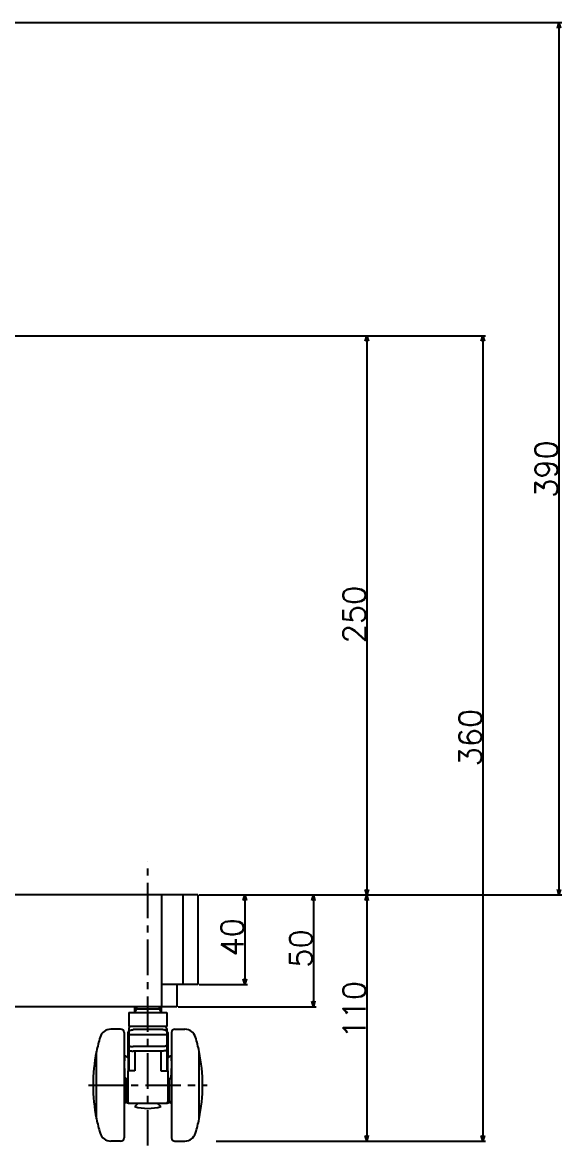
# Model space of a CAD drawing. Extents: x -32 to 1376, y -8 to 1247.
# Drawn here: x 1134 to 1376, y 50 to 552 of the extents above; entities that cross this region are included whole.
import ezdxf

# ---------------------------------------------------------------- set-up
doc = ezdxf.new("R2010")
doc.units = 0
doc.header["$LTSCALE"] = 0.5
doc.header["$PDMODE"] = 35
doc.linetypes.add('CENTER', pattern=[50.8, 31.75, -6.35, 6.35, -6.35])
doc.layers.get('0').update_dxf_attribs({"linetype": 'CONTINUOUS'})
doc.layers.get('DEFPOINTS').update_dxf_attribs({"linetype": 'CONTINUOUS'})
doc.layers.add('CENTER', color=1, linetype='CENTER')
doc.layers.add('後で消してね', color=7, linetype='CONTINUOUS')
doc.styles.get("Standard").update_dxf_attribs({"font": 'txt.shx', "height": 10, "bigfont": 'bigfont.shx'})
doc.dimstyles.get("Standard").update_dxf_attribs({"dimtxt": 10, "dimasz": 5, "dimexe": 5, "dimexo": 5, "dimgap": 5, "dimtad": 2, "dimblk": 'OPEN30', "dimcen": 10, "dimazin": 3, "dimtfac": 1, "dimtmove": 0, "dimatfit": 3})

# ---------------------------------------------------------------- blocks, each defined once
blk = doc.blocks.new('_OPEN30')
at = {"color": 0, "linetype": 'BYBLOCK'}
for p, q in [((-1, 0.27), (0, 0)), ((0, 0), (-1, -0.27)), ((0, 0), (-1, 0))]:
    blk.add_line(p, q, dxfattribs=at)
blk = doc.blocks.new('*U100')
at = {"layer": '後で消してね', "color": 137, "linetype": 'CONTINUOUS'}
blk.add_text('110', height=10, rotation=90, dxfattribs=at).set_placement((1287.04, 97.38))
blk = doc.blocks.new('*D4')
at = {"layer": 'DEFPOINTS', "color": 0, "linetype": 'CONTINUOUS'}
for p in [(1212.03, 161.55), (1219.63, 51.55), (1287.66, 51.55)]:
    blk.add_point(p, dxfattribs=at)
at = {"layer": '後で消してね', "color": 137, "linetype": 'CONTINUOUS'}
for p, q in [((1212.66, 161.55), (1288.91, 161.55)), ((1287.66, 159.05), (1287.66, 54.05)), ((1220.25, 51.55), (1288.91, 51.55))]:
    blk.add_line(p, q, dxfattribs=at)
at = {"color": 7, "linetype": 'CONTINUOUS'}
blk.add_blockref('*U100', (0, 0), dxfattribs=at)
at = {"layer": '後で消してね', "color": 137, "linetype": 'CONTINUOUS', "xscale": 2.5, "yscale": 2.5, "zscale": 2.5}
for p, rotation in [((1287.66, 161.55), 90), ((1287.66, 51.55), 270)]:
    blk.add_blockref('_OPEN30', p, dxfattribs=dict(at, rotation=rotation))
blk = doc.blocks.new('*U101')
at = {"layer": '後で消してね', "color": 137, "linetype": 'CONTINUOUS'}
blk.add_text('360', height=10, rotation=90, dxfattribs=at).set_placement((1338.94, 219.05))
blk = doc.blocks.new('*D5')
at = {"layer": 'DEFPOINTS', "color": 0, "linetype": 'CONTINUOUS'}
for p in [(971.66, 411.55), (1219.63, 51.55), (1339.56, 51.55)]:
    blk.add_point(p, dxfattribs=at)
at = {"layer": '後で消してね', "color": 137, "linetype": 'CONTINUOUS'}
for p, q in [((972.28, 411.55), (1340.81, 411.55)), ((1339.56, 409.05), (1339.56, 54.05)), ((1220.25, 51.55), (1340.81, 51.55))]:
    blk.add_line(p, q, dxfattribs=at)
at = {"color": 7, "linetype": 'CONTINUOUS'}
blk.add_blockref('*U101', (0, 0), dxfattribs=at)
at = {"layer": '後で消してね', "color": 137, "linetype": 'CONTINUOUS', "xscale": 2.5, "yscale": 2.5, "zscale": 2.5}
for p, rotation in [((1339.56, 411.55), 90), ((1339.56, 51.55), 270)]:
    blk.add_blockref('_OPEN30', p, dxfattribs=dict(at, rotation=rotation))
blk = doc.blocks.new('*U111')
at = {"layer": '後で消してね', "color": 137, "linetype": 'CONTINUOUS'}
blk.add_text('390', height=10, rotation=90, dxfattribs=at).set_placement((1372.98, 339.05))
blk = doc.blocks.new('*D11')
at = {"layer": 'DEFPOINTS', "color": 0, "linetype": 'CONTINUOUS'}
for p in [(982.76, 551.55), (1212.03, 161.55), (1373.61, 161.55)]:
    blk.add_point(p, dxfattribs=at)
at = {"layer": '後で消してね', "color": 137, "linetype": 'CONTINUOUS'}
for p, q in [((983.38, 551.55), (1374.86, 551.55)), ((1373.61, 549.05), (1373.61, 164.05)), ((1212.66, 161.55), (1374.86, 161.55))]:
    blk.add_line(p, q, dxfattribs=at)
at = {"color": 7, "linetype": 'CONTINUOUS'}
blk.add_blockref('*U111', (0, 0), dxfattribs=at)
at = {"layer": '後で消してね', "color": 137, "linetype": 'CONTINUOUS', "xscale": 2.5, "yscale": 2.5, "zscale": 2.5}
for p, rotation in [((1373.61, 551.55), 90), ((1373.61, 161.55), 270)]:
    blk.add_blockref('_OPEN30', p, dxfattribs=dict(at, rotation=rotation))
blk = doc.blocks.new('*U119')
at = {"layer": '後で消してね', "color": 137, "linetype": 'CONTINUOUS'}
blk.add_text('250', height=10, rotation=90, dxfattribs=at).set_placement((1287.05, 274.05))
blk = doc.blocks.new('*D78')
at = {"layer": 'DEFPOINTS', "color": 0, "linetype": 'CONTINUOUS'}
for p in [(971.66, 411.55), (1212.14, 161.55), (1287.68, 161.55)]:
    blk.add_point(p, dxfattribs=at)
at = {"layer": '後で消してね', "color": 137, "linetype": 'CONTINUOUS'}
for p, q in [((972.28, 411.55), (1288.93, 411.55)), ((1287.68, 409.05), (1287.68, 164.05)), ((1212.76, 161.55), (1288.93, 161.55))]:
    blk.add_line(p, q, dxfattribs=at)
at = {"color": 7, "linetype": 'CONTINUOUS'}
blk.add_blockref('*U119', (0, 0), dxfattribs=at)
at = {"layer": '後で消してね', "color": 137, "linetype": 'CONTINUOUS', "xscale": 2.5, "yscale": 2.5, "zscale": 2.5}
for p, rotation in [((1287.68, 411.55), 90), ((1287.68, 161.55), 270)]:
    blk.add_blockref('_OPEN30', p, dxfattribs=dict(at, rotation=rotation))
blk = doc.blocks.new('*U124')
at = {"layer": '後で消してね', "color": 137, "linetype": 'CONTINUOUS'}
blk.add_text('40', height=10, rotation=90, dxfattribs=at).set_placement((1232.48, 134.05))
blk = doc.blocks.new('*D81')
at = {"layer": 'DEFPOINTS', "color": 0, "linetype": 'CONTINUOUS'}
for p in [(1212.14, 161.55), (1212.14, 121.55), (1233.11, 121.55)]:
    blk.add_point(p, dxfattribs=at)
at = {"layer": '後で消してね', "color": 137, "linetype": 'CONTINUOUS'}
for p, q in [((1212.76, 161.55), (1234.36, 161.55)), ((1233.11, 159.05), (1233.11, 124.05)), ((1212.76, 121.55), (1234.36, 121.55))]:
    blk.add_line(p, q, dxfattribs=at)
at = {"color": 7, "linetype": 'CONTINUOUS'}
blk.add_blockref('*U124', (0, 0), dxfattribs=at)
at = {"layer": '後で消してね', "color": 137, "linetype": 'CONTINUOUS', "xscale": 2.5, "yscale": 2.5, "zscale": 2.5}
for p, rotation in [((1233.11, 161.55), 90), ((1233.11, 121.55), 270)]:
    blk.add_blockref('_OPEN30', p, dxfattribs=dict(at, rotation=rotation))
blk = doc.blocks.new('*U125')
at = {"layer": '後で消してね', "color": 137, "linetype": 'CONTINUOUS'}
blk.add_text('50', height=10, rotation=90, dxfattribs=at).set_placement((1263.17, 129.05))
blk = doc.blocks.new('*D17')
at = {"layer": 'DEFPOINTS', "color": 0, "linetype": 'CONTINUOUS'}
for p in [(1212.14, 161.55), (1202.63, 111.55), (1263.79, 111.55)]:
    blk.add_point(p, dxfattribs=at)
at = {"layer": '後で消してね', "color": 137, "linetype": 'CONTINUOUS'}
for p, q in [((1212.76, 161.55), (1265.04, 161.55)), ((1263.79, 159.05), (1263.79, 114.05)), ((1203.25, 111.55), (1265.04, 111.55))]:
    blk.add_line(p, q, dxfattribs=at)
at = {"color": 7, "linetype": 'CONTINUOUS'}
blk.add_blockref('*U125', (0, 0), dxfattribs=at)
at = {"layer": '後で消してね', "color": 137, "linetype": 'CONTINUOUS', "xscale": 2.5, "yscale": 2.5, "zscale": 2.5}
for p, rotation in [((1263.79, 161.55), 90), ((1263.79, 111.55), 270)]:
    blk.add_blockref('_OPEN30', p, dxfattribs=dict(at, rotation=rotation))

msp = doc.modelspace()

# ---------------------------------------------------------------- linework, layer by layer
at = {"color": 7, "linetype": 'CONTINUOUS'}
for p, q in [((1212.13813526, 161.54915572), (699.37769471, 161.54915572)), ((1195.82919621, 161.54915572), (1195.82919621, 111.54915572)), ((1205.33976138, 161.54915572), (1205.33976138, 121.54915572)), ((1212.13813526, 161.54915572), (1212.13813526, 121.54915572)), ((1212.13763526, 121.54915572), (1195.82869621, 121.54915572)), ((1202.62757009, 121.54915572), (1202.62757009, 111.54915572)), ((1202.62757009, 111.54915572), (708.88825988, 111.54915572)), ((1183.71781799, 111.54915572), (1183.71781799, 109.04915572)), ((1183.71781799, 110.68940784), (1195.71781799, 110.68940784)), ((1195.71781799, 111.54915572), (1195.71781799, 109.04915572)), ((1181.21781799, 109.04915572), (1198.21781799, 109.04915572)), ((1181.21781799, 109.04915572), (1181.21781799, 102.74915572)), ((1198.21781799, 109.04915572), (1198.21781799, 102.74915572)), ((1177.56781799, 101.54915572), (1173.14998763, 101.54915572)), ((1198.21781799, 102.74915572), (1181.21781799, 102.74915572)), ((1181.21781799, 101.74915572), (1181.21781799, 100.54915572)), ((1181.26568527, 100.54915572), (1181.21781799, 100.54915572)), ((1196.21781799, 101.35481222), (1183.21781799, 101.35481222)), ((1198.1699507, 100.54915572), (1198.21781799, 100.54915572)), ((1198.21781799, 101.74915572), (1198.21781799, 100.54915572)), ((1201.86781799, 101.54915572), (1206.28564834, 101.54915572)), ((1179.06781799, 100.04915572), (1179.06781799, 53.04915572)), ((1180.71781799, 100.04915572), (1180.71781799, 88.70527238)), ((1180.71781799, 95.46768209), (1181.21781799, 95.46768209)), ((1181.21781799, 100.32193623), (1181.21781799, 82.97195334)), ((1181.21781799, 99.22783414), (1198.21781799, 99.22783414)), ((1198.21781799, 100.32193623), (1198.21781799, 82.97195334)), ((1198.71781799, 95.46768209), (1198.21781799, 95.46768209)), ((1198.71781799, 100.04915572), (1198.71781799, 88.70527238)), ((1200.36781799, 100.04915572), (1200.36781799, 53.04915572)), ((1166.76781799, 91.54915572), (1166.74733468, 91.54915572)), ((1166.76781799, 61.44915572), (1166.76781799, 91.64915572)), ((1180.71781799, 94.38081431), (1181.21781799, 94.38081431)), ((1196.24741721, 93.74979213), (1183.18821876, 93.74979213)), ((1196.24741721, 91.76113236), (1183.18821876, 91.76113236)), ((1183.96781799, 91.76113236), (1183.96781799, 82.97195334)), ((1195.46781799, 91.76113236), (1195.46781799, 82.97195334)), ((1198.71781799, 94.38081431), (1198.21781799, 94.38081431)), ((1212.66781799, 61.44915572), (1212.66781799, 91.64915572)), ((1212.66781799, 91.54915572), (1212.6883013, 91.54915572)), ((1179.21781799, 87.38120653), (1179.06781799, 87.38120653)), ((1179.21781799, 89.14241196), (1179.21781799, 87.38120653)), ((1179.21781799, 89.14241196), (1179.21781799, 87.38120653)), ((1179.88246664, 89.4423471), (1180.91781799, 88.52880179)), ((1180.91781799, 88.52880179), (1180.91781799, 82.97195334)), ((1181.21781799, 88.52880179), (1180.91781799, 88.52880179)), ((1198.21781799, 88.52880179), (1198.51781799, 88.52880179)), ((1199.55316933, 89.4423471), (1198.51781799, 88.52880179)), ((1198.51781799, 88.52880179), (1198.51781799, 82.97195334)), ((1200.21781799, 89.14241196), (1200.21781799, 87.38120653)), ((1200.21781799, 89.14241196), (1200.21781799, 87.38120653)), ((1200.21781799, 87.38120653), (1200.36781799, 87.38120653)), ((1179.06781799, 83.91710491), (1179.21781799, 83.91710491)), ((1179.21781799, 83.31710491), (1179.06781799, 83.31710491)), ((1179.21781799, 83.91710491), (1179.21781799, 80.74641272)), ((1179.21781799, 80.06950965), (1179.21781799, 81.06950965)), ((1180.71781799, 82.97195334), (1180.71781799, 69.04915572)), ((1183.96781799, 82.97195334), (1180.71781799, 82.97195334)), ((1195.46781799, 82.97195334), (1198.71781799, 82.97195334)), ((1198.71781799, 82.97195334), (1198.71781799, 69.04915572)), ((1200.21781799, 83.91710491), (1200.21781799, 80.74641272)), ((1200.36781799, 83.91710491), (1200.21781799, 83.91710491)), ((1200.21781799, 83.31710491), (1200.36781799, 83.31710491)), ((1200.21781799, 80.06950965), (1200.21781799, 81.06950965)), ((1180.71781799, 78.21656847), (1179.21781799, 80.06950965)), ((1179.72538553, 79.62165593), (1180.71781799, 78.74598024)), ((1180.06781799, 69.54915572), (1180.06781799, 79.01950965)), ((1198.71781799, 78.21656847), (1200.21781799, 80.06950965)), ((1199.71025044, 79.62165593), (1198.71781799, 78.74598024)), ((1199.36781799, 69.54915572), (1199.36781799, 79.01950965)), ((1181.06781799, 68.54915572), (1198.36781799, 68.54915572)), ((1183.86158098, 66.94291871), (1185.46781799, 68.54915572)), ((1193.96781799, 68.54915572), (1195.574055, 66.94291871)), ((1177.56781799, 51.54915572), (1173.14998763, 51.54915572)), ((1201.86781799, 51.54915572), (1206.28564834, 51.54915572))]:
    msp.add_line(p, q, dxfattribs=at)
at = {"color": 3, "linetype": 'CONTINUOUS'}
for p, q in [((1184.66481799, 110.68940784), (1183.71781799, 109.04915572)), ((1184.66481799, 111.54915572), (1184.66481799, 110.68940784)), ((1194.77081799, 111.54915572), (1194.77081799, 110.68940784)), ((1194.77081799, 110.68940784), (1195.71781799, 109.04915572))]:
    msp.add_line(p, q, dxfattribs=at)
at = {"color": 7, "linetype": 'CONTINUOUS'}
for points in [[(1181.21781799, 100.32193623, -0.1706262353), (1181.34167942, 100.6743305, -0.1049048074), (1181.80360442, 101.05228985, -0.0665911437), (1182.41014589, 101.26939166, -0.0527336653), (1183.21781799, 101.35481222, -0.0527336653)], [(1198.21781799, 100.32193623, 0.1706262353), (1198.09395656, 100.6743305, 0.1049048074), (1197.63203155, 101.05228985, 0.0665911437), (1197.02549008, 101.26939166, 0.0527336653), (1196.21781799, 101.35481222, 0.0527336653)], [(1181.21781799, 94.4000869, 0.2283570757), (1181.31407344, 94.20032074, 0.0887293488), (1181.79493501, 93.94025906, 0.0457605757), (1182.38088173, 93.80471964, 0.0339784356), (1183.18821876, 93.74979213, 0.0339784356)], [(1181.21781799, 92.41142713, 0.2283570757), (1181.31407344, 92.21166098, 0.0887293488), (1181.79493501, 91.95159929, 0.0457605757), (1182.38088173, 91.81605988, 0.0339784356), (1183.18821876, 91.76113236, 0.0339784356)], [(1198.21781799, 94.4000869, -0.2283570757), (1198.12156253, 94.20032074, -0.0887293488), (1197.64070096, 93.94025906, -0.0457605757), (1197.05475425, 93.80471964, -0.0339784356), (1196.24741721, 93.74979213, -0.0339784356)], [(1198.21781799, 92.41142713, -0.2283570757), (1198.12156253, 92.21166098, -0.0887293488), (1197.64070096, 91.95159929, -0.0457605757), (1197.05475425, 91.81605988, -0.0339784356), (1196.24741721, 91.76113236, -0.0339784356)]]:
    msp.add_lwpolyline(points, format="xyb", dxfattribs=at)
for centre, radius, start, end in [((1173.14998763, 96.54915572), 5, 90, 163.398450401), ((1177.56781799, 100.04915572), 1.5, 0, 90), ((1181.21781799, 100.04915572), 0.5, 90, 180), ((1182.21781799, 101.74915572), 1, 90, 180), ((1197.21781799, 101.74915572), 1, 0, 90), ((1198.21781799, 100.04915572), 0.5, 0, 90), ((1201.86781799, 100.04915572), 1.5, 90, 180), ((1206.28564834, 96.54915572), 5, 16.601549599, 90), ((1240.23202696, 76.54915572), 75, 163.398450401, 168.3850604308), ((1139.20360901, 76.54915572), 75, 11.6149395692, 16.601549599), ((1240.23202696, 76.54915572), 75, 168.4630409672, 191.5369590328), ((1139.20360901, 76.54915572), 75, 348.4630409672, 11.5369590328), ((1179.61781799, 89.14241196), 0.4, 48.576334375, 180), ((1199.81781799, 89.14241196), 0.4, 0, 131.423665625), ((1180.71781799, 80.74641272), 1.5, 180, 228.576334375), ((1198.71781799, 80.74641272), 1.5, 311.423665625, 0), ((1179.06781799, 69.54915572), 1, 270, 0), ((1181.06781799, 69.54915572), 1, 180, 270), ((1181.21781799, 69.04915572), 0.5, 180, 270), ((1189.71781799, 88.14915572), 22, 254.562171188, 285.437828812), ((1198.21781799, 69.04915572), 0.5, 270, 0), ((1198.36781799, 69.54915572), 1, 270, 0), ((1200.36781799, 69.54915572), 1, 180, 270), ((1240.23202696, 76.54915572), 75, 191.6149395691, 196.601549599), ((1139.20360901, 76.54915572), 75, 343.398450401, 348.3850604309), ((1173.14998763, 56.54915572), 5, 196.601549599, 270), ((1177.56781799, 53.04915572), 1.5, 270, 0), ((1201.86781799, 53.04915572), 1.5, 180, 270), ((1206.28564834, 56.54915572), 5, 270, 343.398450401)]:
    msp.add_arc(centre, radius, start, end, dxfattribs=at)
at = {"layer": 'CENTER', "color": 1, "linetype": 'CENTER'}
for p, q in [((1189.71781799, 49.54915572), (1189.71781799, 176.54915572)), ((1163.23202696, 76.54915572), (1216.20360901, 76.54915572))]:
    msp.add_line(p, q, dxfattribs=at)

# ---------------------------------------------------------------- dimensions: what is measured, and where the dimension line sits
at = {"layer": '後で消してね', "color": 7, "linetype": 'CONTINUOUS'}
for base, p1, p2, override, picture, middle in [((1373.60942306, 161.54915572), (982.75791498, 551.54915572), (1212.03189661, 161.54915572), {"dimdec": 6}, '*D11', (1373.60942306, 351.54915572)), ((1339.5611909521, 51.5491557221), (971.6579149843, 411.5491557221), (1219.6293746326, 51.5491557221), {"dimdec": 8}, '*D5', (1339.5611909521, 231.5491557221))]:
    dim = msp.add_linear_dim(base=base, p1=p1, p2=p2, angle=90, dimstyle='Standard', override=override, dxfattribs=at)
    dim.commit()
    dim.dimension.update_dxf_attribs({"geometry": picture, "text_midpoint": middle, "dimtype": 128})
for base, p1, p2, picture, middle in [((1287.67989942, 161.54915572), (971.65791498, 411.54915572), (1212.13813526, 161.54915572), '*D78', (1282.05489942, 286.54915572)), ((1263.79051809, 111.54915572), (1212.13813526, 161.54915572), (1202.62757009, 111.54915572), '*D17', (1258.16551809, 136.54915572)), ((1233.10806367, 121.54915572), (1212.13813526, 161.54915572), (1212.13839078, 121.54915572), '*D81', (1227.48306367, 141.54915572))]:
    dim = msp.add_linear_dim(base=base, p1=p1, p2=p2, angle=90, dimstyle='Standard', dxfattribs=at)
    dim.commit()
    dim.dimension.update_dxf_attribs({"geometry": picture, "text_midpoint": middle})
dim = msp.add_linear_dim(base=(1287.6625932387, 51.5491557221), p1=(1212.0318966137, 161.5491557221), p2=(1219.6293746326, 51.5491557221), angle=90, dimstyle='Standard', override={"dimdec": 8}, dxfattribs=at)
dim.commit()
dim.dimension.update_dxf_attribs({"geometry": '*D4', "text_midpoint": (1282.0375932387, 106.5491557221)})

doc.saveas('drawing.dxf')
